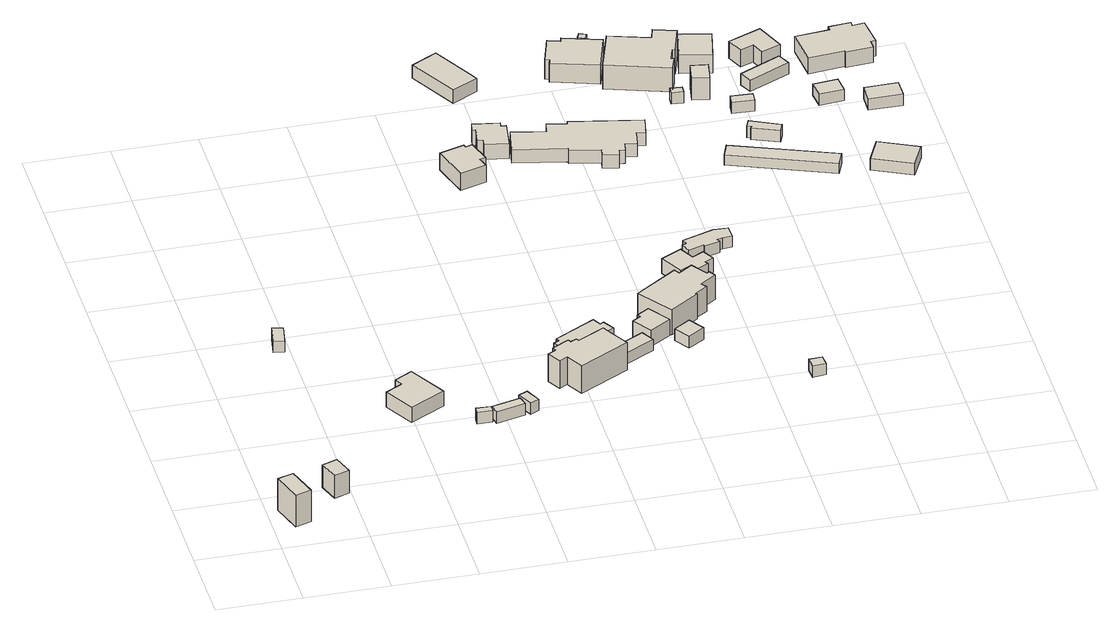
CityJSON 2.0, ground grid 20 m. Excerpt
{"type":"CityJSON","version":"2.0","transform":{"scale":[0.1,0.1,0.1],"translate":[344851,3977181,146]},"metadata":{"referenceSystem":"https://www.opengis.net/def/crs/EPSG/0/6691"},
"CityObjects":{
"building1":{"type":"Building","attributes":{"measuredHeight":10},"geometry":[{"type":"Solid","lod":"1","boundaries":[[[[0,1,2,3]],[[2,4,5,3]],[[1,6,4,2]],[[0,7,6,1]],[[3,5,7,0]],[[4,6,7,5]]]]}]},
"building2":{"type":"Building","attributes":{"measuredHeight":3},"geometry":[{"type":"Solid","lod":"1","boundaries":[[[[8,9,10,11]],[[10,12,13,11]],[[9,14,12,10]],[[8,15,14,9]],[[11,13,15,8]],[[12,14,15,13]]]]}]},
"building3":{"type":"Building","attributes":{"measuredHeight":3},"geometry":[{"type":"Solid","lod":"1","boundaries":[[[[16,17,18,19]],[[18,20,21,19]],[[17,22,20,18]],[[16,23,22,17]],[[19,21,23,16]],[[20,22,23,21]]]]}]},
"building4":{"type":"Building","attributes":{"土砂災害警戒区域.現象区分":"2","土砂災害警戒区域.区域区分":"1","measuredHeight":4.6},"geometry":[{"type":"Solid","lod":"1","boundaries":[[[[24,25,26,27,28,29]],[[28,30,31,29]],[[27,32,30,28]],[[26,33,32,27]],[[25,34,33,26]],[[24,35,34,25]],[[29,31,35,24]],[[30,32,33,34,35,31]]]]}]},
"building5":{"type":"Building","attributes":{"土砂災害警戒区域.現象区分":"2","土砂災害警戒区域.区域区分":"1","measuredHeight":3},"geometry":[{"type":"Solid","lod":"1","boundaries":[[[[36,37,38,39]],[[38,40,41,39]],[[37,42,40,38]],[[36,43,42,37]],[[39,41,43,36]],[[40,42,43,41]]]]}]},
"building6":{"type":"Building","attributes":{"土砂災害警戒区域.現象区分":"2","土砂災害警戒区域.区域区分":"1","measuredHeight":3},"geometry":[{"type":"Solid","lod":"1","boundaries":[[[[44,45,46,47]],[[46,48,49,47]],[[45,50,48,46]],[[44,51,50,45]],[[47,49,51,44]],[[48,50,51,49]]]]}]},
"building7":{"type":"Building","attributes":{"土砂災害警戒区域.現象区分":"2","土砂災害警戒区域.区域区分":"1","measuredHeight":3},"geometry":[{"type":"Solid","lod":"1","boundaries":[[[[52,53,54,55]],[[54,56,57,55]],[[53,58,56,54]],[[52,59,58,53]],[[55,57,59,52]],[[56,58,59,57]]]]}]},
"building8":{"type":"Building","attributes":{"土砂災害警戒区域.現象区分":"2","土砂災害警戒区域.区域区分":"1","measuredHeight":10},"geometry":[{"type":"Solid","lod":"1","boundaries":[[[[60,61,62,63,64,65,66,67,68,69,70,71,72,73]],[[72,74,75,73]],[[71,76,74,72]],[[70,77,76,71]],[[69,78,77,70]],[[68,79,78,69]],[[67,80,79,68]],[[66,81,80,67]],[[65,82,81,66]],[[64,83,82,65]],[[63,84,83,64]],[[62,85,84,63]],[[61,86,85,62]],[[60,87,86,61]],[[73,75,87,60]],[[74,76,77,78,79,80,81,82,83,84,85,86,87,75]]]]}]},
"building9":{"type":"Building","attributes":{"土砂災害警戒区域.現象区分":"2","土砂災害警戒区域.区域区分":"1","measuredHeight":4.3},"geometry":[{"type":"Solid","lod":"1","boundaries":[[[[88,89,90,91,92,93,94,95,96,97,98,99]],[[98,100,101,99]],[[97,102,100,98]],[[96,103,102,97]],[[95,104,103,96]],[[94,105,104,95]],[[93,106,105,94]],[[92,107,106,93]],[[91,108,107,92]],[[90,109,108,91]],[[89,110,109,90]],[[88,111,110,89]],[[99,101,111,88]],[[100,102,103,104,105,106,107,108,109,110,111,101]]]]}]},
"building10":{"type":"Building","attributes":{"土砂災害警戒区域.現象区分":"2","土砂災害警戒区域.区域区分":"1","measuredHeight":5.6},"geometry":[{"type":"Solid","lod":"1","boundaries":[[[[112,113,114,115,116,117,118,119]],[[118,120,121,119]],[[117,122,120,118]],[[116,123,122,117]],[[115,124,123,116]],[[114,125,124,115]],[[113,126,125,114]],[[112,127,126,113]],[[119,121,127,112]],[[120,122,123,124,125,126,127,121]]]]}]},
"building11":{"type":"Building","attributes":{"土砂災害警戒区域.現象区分":"2","土砂災害警戒区域.区域区分":"1","measuredHeight":2.9},"geometry":[{"type":"Solid","lod":"1","boundaries":[[[[128,129,130,131]],[[130,132,133,131]],[[129,134,132,130]],[[128,135,134,129]],[[131,133,135,128]],[[132,134,135,133]]]]}]},
"building12":{"type":"Building","attributes":{"土砂災害警戒区域.現象区分":"2","土砂災害警戒区域.区域区分":"1","measuredHeight":5},"geometry":[{"type":"Solid","lod":"1","boundaries":[[[[136,137,138,139,140,141,142,143,144,145]],[[144,146,147,145]],[[143,148,146,144]],[[142,149,148,143]],[[141,150,149,142]],[[140,151,150,141]],[[139,152,151,140]],[[138,153,152,139]],[[137,154,153,138]],[[136,155,154,137]],[[145,147,155,136]],[[146,148,149,150,151,152,153,154,155,147]]]]}]},
"building13":{"type":"Building","attributes":{"土砂災害警戒区域.現象区分":"2","土砂災害警戒区域.区域区分":"1","measuredHeight":3.5},"geometry":[{"type":"Solid","lod":"1","boundaries":[[[[156,157,158,159,160]],[[159,161,162,160]],[[158,163,161,159]],[[157,164,163,158]],[[156,165,164,157]],[[160,162,165,156]],[[161,163,164,165,162]]]]}]},
"building14":{"type":"Building","attributes":{"土砂災害警戒区域.現象区分":"2","土砂災害警戒区域.区域区分":"1","measuredHeight":5},"geometry":[{"type":"Solid","lod":"1","boundaries":[[[[166,167,168,169,170,171]],[[170,172,173,171]],[[169,174,172,170]],[[168,175,174,169]],[[167,176,175,168]],[[166,177,176,167]],[[171,173,177,166]],[[172,174,175,176,177,173]]]]}]},
"building15":{"type":"Building","attributes":{"土砂災害警戒区域.現象区分":"2","土砂災害警戒区域.区域区分":"1","measuredHeight":3.1},"geometry":[{"type":"Solid","lod":"1","boundaries":[[[[178,179,180,181]],[[180,182,183,181]],[[179,184,182,180]],[[178,185,184,179]],[[181,183,185,178]],[[182,184,185,183]]]]}]},
"building16":{"type":"Building","attributes":{"土砂災害警戒区域.現象区分":"2","土砂災害警戒区域.区域区分":"1","measuredHeight":7.6},"geometry":[{"type":"Solid","lod":"1","boundaries":[[[[186,187,188,189,190,191,192,193,194,195,196,197]],[[196,198,199,197]],[[195,200,198,196]],[[194,201,200,195]],[[193,202,201,194]],[[192,203,202,193]],[[191,204,203,192]],[[190,205,204,191]],[[189,206,205,190]],[[188,207,206,189]],[[187,208,207,188]],[[186,209,208,187]],[[197,199,209,186]],[[198,200,201,202,203,204,205,206,207,208,209,199]]]]}]},
"building17":{"type":"Building","attributes":{"土砂災害警戒区域.現象区分":"2","土砂災害警戒区域.区域区分":"1","measuredHeight":3.5},"geometry":[{"type":"Solid","lod":"1","boundaries":[[[[210,211,212,213,214,215,216,217,218,219,220,221,222,223,224,225,226,227]],[[226,228,229,227]],[[225,230,228,226]],[[224,231,230,225]],[[223,232,231,224]],[[222,233,232,223]],[[221,234,233,222]],[[220,235,234,221]],[[219,236,235,220]],[[218,237,236,219]],[[217,238,237,218]],[[216,239,238,217]],[[215,240,239,216]],[[214,241,240,215]],[[213,242,241,214]],[[212,243,242,213]],[[211,244,243,212]],[[210,245,244,211]],[[227,229,245,210]],[[228,230,231,232,233,234,235,236,237,238,239,240,241,242,243,244,245,229]]]]}]},
"building18":{"type":"Building","attributes":{"土砂災害警戒区域.現象区分":"2","土砂災害警戒区域.区域区分":"1","measuredHeight":3.9},"geometry":[{"type":"Solid","lod":"1","boundaries":[[[[246,247,248,249,250,251,252,253,254,255]],[[254,256,257,255]],[[253,258,256,254]],[[252,259,258,253]],[[251,260,259,252]],[[250,261,260,251]],[[249,262,261,250]],[[248,263,262,249]],[[247,264,263,248]],[[246,265,264,247]],[[255,257,265,246]],[[256,258,259,260,261,262,263,264,265,257]]]]}]},
"building19":{"type":"Building","attributes":{"measuredHeight":5.8},"geometry":[{"type":"Solid","lod":"1","boundaries":[[[[266,267,268,269,270,271,272,273]],[[272,274,275,273]],[[271,276,274,272]],[[270,277,276,271]],[[269,278,277,270]],[[268,279,278,269]],[[267,280,279,268]],[[266,281,280,267]],[[273,275,281,266]],[[274,276,277,278,279,280,281,275]]]]}]},
"building20":{"type":"Building","attributes":{"土砂災害警戒区域.現象区分":"2","土砂災害警戒区域.区域区分":"1","measuredHeight":3},"geometry":[{"type":"Solid","lod":"1","boundaries":[[[[282,283,284,285,286,287,288,289,290,291,292,293]],[[292,294,295,293]],[[291,296,294,292]],[[290,297,296,291]],[[289,298,297,290]],[[288,299,298,289]],[[287,300,299,288]],[[286,301,300,287]],[[285,302,301,286]],[[284,303,302,285]],[[283,304,303,284]],[[282,305,304,283]],[[293,295,305,282]],[[294,296,297,298,299,300,301,302,303,304,305,295]]]]}]},
"building21":{"type":"Building","attributes":{"土砂災害警戒区域.現象区分":"2","土砂災害警戒区域.区域区分":"1","measuredHeight":3},"geometry":[{"type":"Solid","lod":"1","boundaries":[[[[306,307,308,309]],[[308,310,311,309]],[[307,312,310,308]],[[306,313,312,307]],[[309,311,313,306]],[[310,312,313,311]]]]}]},
"building22":{"type":"Building","attributes":{"measuredHeight":3},"geometry":[{"type":"Solid","lod":"1","boundaries":[[[[314,315,316,317]],[[316,318,319,317]],[[315,320,318,316]],[[314,321,320,315]],[[317,319,321,314]],[[318,320,321,319]]]]}]},
"building23":{"type":"Building","attributes":{"measuredHeight":7.9},"geometry":[{"type":"Solid","lod":"1","boundaries":[[[[322,323,324,325,326,327,328,329,330,331]],[[330,332,333,331]],[[329,334,332,330]],[[328,335,334,329]],[[327,336,335,328]],[[326,337,336,327]],[[325,338,337,326]],[[324,339,338,325]],[[323,340,339,324]],[[322,341,340,323]],[[331,333,341,322]],[[332,334,335,336,337,338,339,340,341,333]]]]}]},
"building24":{"type":"Building","attributes":{"measuredHeight":3},"geometry":[{"type":"Solid","lod":"1","boundaries":[[[[342,343,344,345]],[[344,346,347,345]],[[343,348,346,344]],[[342,349,348,343]],[[345,347,349,342]],[[346,348,349,347]]]]}]},
"building25":{"type":"Building","attributes":{"measuredHeight":6},"geometry":[{"type":"Solid","lod":"1","boundaries":[[[[350,351,352,353]],[[352,354,355,353]],[[351,356,354,352]],[[350,357,356,351]],[[353,355,357,350]],[[354,356,357,355]]]]}]},
"building26":{"type":"Building","attributes":{"measuredHeight":6.1},"geometry":[{"type":"Solid","lod":"1","boundaries":[[[[358,359,360,361]],[[360,362,363,361]],[[359,364,362,360]],[[358,365,364,359]],[[361,363,365,358]],[[362,364,365,363]]]]}]},
"building27":{"type":"Building","attributes":{"measuredHeight":3},"geometry":[{"type":"Solid","lod":"1","boundaries":[[[[366,367,368,369]],[[368,370,371,369]],[[367,372,370,368]],[[366,373,372,367]],[[369,371,373,366]],[[370,372,373,371]]]]}]},
"building28":{"type":"Building","attributes":{"measuredHeight":2.7},"geometry":[{"type":"Solid","lod":"1","boundaries":[[[[374,375,376,377]],[[376,378,379,377]],[[375,380,378,376]],[[374,381,380,375]],[[377,379,381,374]],[[378,380,381,379]]]]}]},
"building29":{"type":"Building","attributes":{"measuredHeight":3},"geometry":[{"type":"Solid","lod":"1","boundaries":[[[[382,383,384,385,386,387]],[[386,388,389,387]],[[385,390,388,386]],[[384,391,390,385]],[[383,392,391,384]],[[382,393,392,383]],[[387,389,393,382]],[[388,390,391,392,393,389]]]]}]},
"building30":{"type":"Building","attributes":{"measuredHeight":3},"geometry":[{"type":"Solid","lod":"1","boundaries":[[[[394,395,396,397]],[[396,398,399,397]],[[395,400,398,396]],[[394,401,400,395]],[[397,399,401,394]],[[398,400,401,399]]]]}]},
"building31":{"type":"Building","attributes":{"measuredHeight":5.4},"geometry":[{"type":"Solid","lod":"1","boundaries":[[[[402,403,404,405,406,407]],[[406,408,409,407]],[[405,410,408,406]],[[404,411,410,405]],[[403,412,411,404]],[[402,413,412,403]],[[407,409,413,402]],[[408,410,411,412,413,409]]]]}]},
"building32":{"type":"Building","attributes":{"measuredHeight":3},"geometry":[{"type":"Solid","lod":"1","boundaries":[[[[414,415,416,417]],[[416,418,419,417]],[[415,420,418,416]],[[414,421,420,415]],[[417,419,421,414]],[[418,420,421,419]]]]}]},
"building33":{"type":"Building","attributes":{"measuredHeight":3},"geometry":[{"type":"Solid","lod":"1","boundaries":[[[[422,423,424,425]],[[424,426,427,425]],[[423,428,426,424]],[[422,429,428,423]],[[425,427,429,422]],[[426,428,429,427]]]]}]},
"building34":{"type":"Building","attributes":{"measuredHeight":5.2},"geometry":[{"type":"Solid","lod":"1","boundaries":[[[[430,431,432,433,434,435,436,437,438,439,440,441]],[[440,442,443,441]],[[439,444,442,440]],[[438,445,444,439]],[[437,446,445,438]],[[436,447,446,437]],[[435,448,447,436]],[[434,449,448,435]],[[433,450,449,434]],[[432,451,450,433]],[[431,452,451,432]],[[430,453,452,431]],[[441,443,453,430]],[[442,444,445,446,447,448,449,450,451,452,453,443]]]]}]},
"building35":{"type":"Building","attributes":{"measuredHeight":3},"geometry":[{"type":"Solid","lod":"1","boundaries":[[[[454,455,456,457]],[[456,458,459,457]],[[455,460,458,456]],[[454,461,460,455]],[[457,459,461,454]],[[458,460,461,459]]]]}]}
},
"vertices":[
[47,90,56],[70,17,56],[32,5,56],[9,78,56],[32,5,140],[9,78,140],[70,17,140],[47,90,140],
[172,81,74],[136,68,74],[120,116,74],[156,129,74],[120,116,134],[156,129,134],[136,68,134],[172,81,134],
[133,536,189],[124,486,189],[99,490,189],[108,541,189],[99,490,219],[108,541,219],[124,486,219],[133,536,219],
[452,352,81],[368,306,81],[328,378,81],[369,401,81],[359,420,81],[401,444,81],[359,420,121],[401,444,121],[369,401,121],[328,378,121],[368,306,121],[452,352,121],
[555,334,46],[555,317,46],[520,317,46],[521,335,46],[520,317,76],[521,335,76],[555,317,76],[555,334,76],
[628,363,37],[634,339,37],[565,322,37],[559,346,37],[565,322,67],[559,346,67],[634,339,67],[628,363,67],
[650,390,34],[668,353,34],[647,343,34],[629,379,34],[647,343,64],[629,379,64],[668,353,64],[650,390,64],
[858,536,30],[871,512,30],[889,480,30],[896,467,30],[777,401,30],[754,443,30],[734,432,30],[716,465,30],[736,476,30],[731,485,30],[772,508,30],[776,500,30],[790,508,30],[794,501,30],[790,508,103],[794,501,103],[776,500,103],[772,508,103],[731,485,103],[736,476,103],[716,465,103],[734,432,103],[754,443,103],[777,401,103],[896,467,103],[889,480,103],[871,512,103],[858,536,103],
[851,601,40],[862,581,40],[871,586,40],[887,558,40],[835,528,40],[831,535,40],[778,505,40],[775,511,40],[761,503,40],[745,532,40],[758,539,40],[754,547,40],[758,539,83],[754,547,83],[745,532,83],[761,503,83],[775,511,83],[778,505,83],[831,535,83],[835,528,83],[887,558,83],[871,586,83],[862,581,83],[851,601,83],
[695,1165,155],[697,1157,155],[713,1163,155],[730,1107,155],[716,1102,155],[724,1077,155],[662,1058,155],[636,1147,155],[662,1058,200],[636,1147,200],[724,1077,200],[716,1102,200],[730,1107,200],[713,1163,200],[697,1157,200],[695,1165,200],
[951,556,33],[969,524,33],[889,480,33],[871,512,33],[889,480,62],[871,512,62],[969,524,62],[951,556,62],
[726,1183,183],[719,1184,183],[723,1208,183],[786,1198,183],[784,1186,183],[796,1184,183],[785,1114,183],[731,1123,183],[733,1140,183],[720,1142,183],[733,1140,223],[720,1142,223],[731,1123,223],[785,1114,223],[796,1184,223],[784,1186,223],[786,1198,223],[723,1208,223],[719,1184,223],[726,1183,223],
[705,1469,208],[758,1372,208],[769,1351,208],[708,1318,208],[644,1435,208],[708,1318,243],[644,1435,243],[769,1351,243],[758,1372,243],[705,1469,243],
[982,625,33],[1018,572,33],[968,539,33],[937,585,33],[957,598,33],[952,605,33],[957,598,76],[952,605,76],[937,585,76],[968,539,76],[1018,572,76],[982,625,76],
[1066,591,23],[1090,554,23],[1051,528,23],[1027,565,23],[1051,528,54],[1027,565,54],[1090,554,54],[1066,591,54],
[1065,724,33],[1073,711,33],[1106,734,33],[1132,696,33],[1138,700,33],[1148,685,33],[1110,658,33],[1119,645,33],[1089,625,33],[1092,621,33],[1022,573,33],[965,655,33],[1022,573,99],[965,655,99],[1092,621,99],[1089,625,99],[1119,645,99],[1110,658,99],[1148,685,99],[1138,700,99],[1132,696,99],[1106,734,99],[1073,711,99],[1065,724,99],
[1099,1140,184],[1089,1091,184],[1069,1095,184],[1061,1054,184],[1034,1059,184],[1029,1035,184],[1016,1037,184],[1012,1020,184],[975,1028,184],[979,1048,184],[908,1063,184],[909,1070,184],[786,1094,184],[800,1163,184],[879,1147,184],[884,1175,184],[929,1166,184],[931,1174,184],[929,1166,219],[931,1174,219],[884,1175,219],[879,1147,219],[800,1163,219],[786,1094,219],[909,1070,219],[908,1063,219],[979,1048,219],[975,1028,219],[1012,1020,219],[1016,1037,219],[1029,1035,219],[1034,1059,219],[1061,1054,219],[1069,1095,219],[1089,1091,219],[1099,1140,219],
[1102,819,47],[1121,783,47],[1148,798,47],[1164,769,47],[1143,758,47],[1148,750,47],[1122,736,47],[1112,754,47],[1083,738,47],[1053,793,47],[1083,738,86],[1053,793,86],[1112,754,86],[1122,736,86],[1148,750,86],[1143,758,86],[1164,769,86],[1148,798,86],[1121,783,86],[1102,819,86],
[1061,1373,235],[1032,1277,235],[924,1310,235],[928,1322,235],[917,1325,235],[939,1398,235],[969,1389,235],[972,1400,235],[969,1389,285],[972,1400,285],[939,1398,285],[917,1325,285],[928,1322,285],[924,1310,285],[1032,1277,285],[1061,1373,285],
[1187,864,65],[1221,863,65],[1222,830,65],[1199,828,65],[1187,824,65],[1190,816,65],[1154,805,65],[1153,810,65],[1115,797,65],[1107,822,65],[1116,825,65],[1112,839,65],[1116,825,95],[1112,839,95],[1107,822,95],[1115,797,95],[1153,810,95],[1154,805,95],[1190,816,95],[1187,824,95],[1199,828,95],[1222,830,95],[1221,863,95],[1187,864,95],
[1323,406,7],[1325,379,7],[1294,376,7],[1292,404,7],[1294,376,37],[1292,404,37],[1325,379,37],[1323,406,37],
[1031,1403,254],[1024,1388,254],[1008,1395,254],[1015,1410,254],[1008,1395,284],[1015,1410,284],[1024,1388,284],[1031,1403,284],
[1163,1341,231],[1172,1371,231],[1225,1354,231],[1202,1281,231],[1196,1283,231],[1186,1251,231],[1192,1250,231],[1181,1215,231],[1033,1262,231],[1068,1371,231],[1033,1262,295],[1068,1371,295],[1181,1215,295],[1192,1250,295],[1186,1251,295],[1196,1283,295],[1202,1281,295],[1225,1354,295],[1172,1371,295],[1163,1341,295],
[1199,1204,218],[1198,1186,218],[1170,1188,218],[1171,1206,218],[1170,1188,248],[1171,1206,248],[1198,1186,248],[1199,1204,248],
[1267,1242,213],[1259,1192,213],[1220,1199,213],[1228,1248,213],[1220,1199,272],[1228,1248,272],[1259,1192,272],[1267,1242,272],
[1226,1356,234],[1299,1340,234],[1282,1261,234],[1209,1277,234],[1282,1261,284],[1209,1277,284],[1299,1340,284],[1226,1356,284],
[1355,1185,188],[1353,1160,188],[1302,1163,188],[1304,1188,188],[1302,1163,218],[1304,1188,218],[1353,1160,218],[1355,1185,218],
[1507,983,141],[1493,946,141],[1254,1038,141],[1268,1074,141],[1254,1038,168],[1268,1074,168],[1493,946,168],[1507,983,168],
[1398,1090,162],[1389,1067,162],[1327,1092,162],[1331,1097,162],[1320,1101,162],[1329,1122,162],[1320,1101,192],[1329,1122,192],[1331,1097,192],[1327,1092,192],[1389,1067,192],[1398,1090,192],
[1439,1288,207],[1454,1257,207],[1355,1210,207],[1341,1240,207],[1355,1210,237],[1341,1240,237],[1454,1257,237],[1439,1288,237],
[1336,1331,219],[1414,1363,219],[1443,1292,219],[1396,1273,219],[1384,1304,219],[1353,1291,219],[1384,1304,264],[1353,1291,264],[1396,1273,264],[1443,1292,264],[1414,1363,264],[1336,1331,264],
[1553,1208,180],[1557,1165,180],[1499,1160,180],[1495,1202,180],[1499,1160,210],[1495,1202,210],[1557,1165,210],[1553,1208,210],
[1682,962,142],[1653,900,142],[1562,942,142],[1591,1005,142],[1562,942,172],[1591,1005,172],[1653,900,172],[1682,962,172],
[1572,1360,196],[1571,1372,196],[1623,1377,196],[1624,1365,196],[1652,1368,196],[1660,1295,196],[1648,1294,196],[1649,1272,196],[1585,1267,196],[1584,1272,196],[1499,1263,196],[1490,1353,196],[1499,1263,238],[1490,1353,238],[1584,1272,238],[1585,1267,238],[1649,1272,238],[1648,1294,238],[1660,1295,238],[1652,1368,238],[1624,1365,238],[1623,1377,238],[1571,1372,238],[1572,1360,238],
[1682,1175,172],[1682,1128,172],[1603,1128,172],[1603,1174,172],[1603,1128,202],[1603,1174,202],[1682,1128,202],[1682,1175,202]
]}
